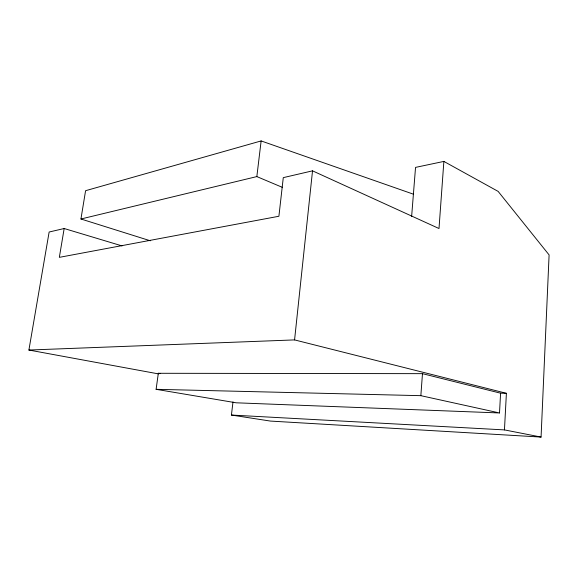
<?xml version="1.0" encoding="UTF-8"?>
<svg xmlns="http://www.w3.org/2000/svg" width="578" height="578" viewBox="0 0 578 578"><rect width="100%" height="100%" fill="white"/><g stroke="black" fill="none" stroke-linecap="round" stroke-linejoin="round"><path stroke-width="0.87" d="M232.992 401.927L231.424 415.047L270.41 421.073L541.066 437.069L549.1 254.912L498.135 191.397L443.868 161.414L415.539 167.396L411.623 216.577M541.066 437.069L504.457 429.902L506.4 393.307L294.57 339.907L28.9 350.037L49.137 232.016L64.172 228.52L122.052 245.917M499.508 412.959L500.584 393.192L422.475 373.663L158.329 373.287L156.103 389.319L236.156 402.801L499.508 412.959L420.849 395.67L156.103 389.319M443.868 161.414L439.005 228.527L312.525 170.842L283.285 177.634L278.899 216.259L59.339 257.347L64.172 228.52M420.849 395.67L422.475 373.663M294.57 339.907L312.525 170.842M261.133 140.931L85.58 190.704L80.942 218.997L256.842 176.586L261.133 140.931L413.494 194.208M500.584 393.192L506.4 393.307M231.424 415.047L504.457 429.902M28.9 350.037L158.394 373.879M158.329 373.287L160.099 373.612M80.942 218.997L150.323 240.788M256.842 176.586L282.57 187.438"/></g></svg>
